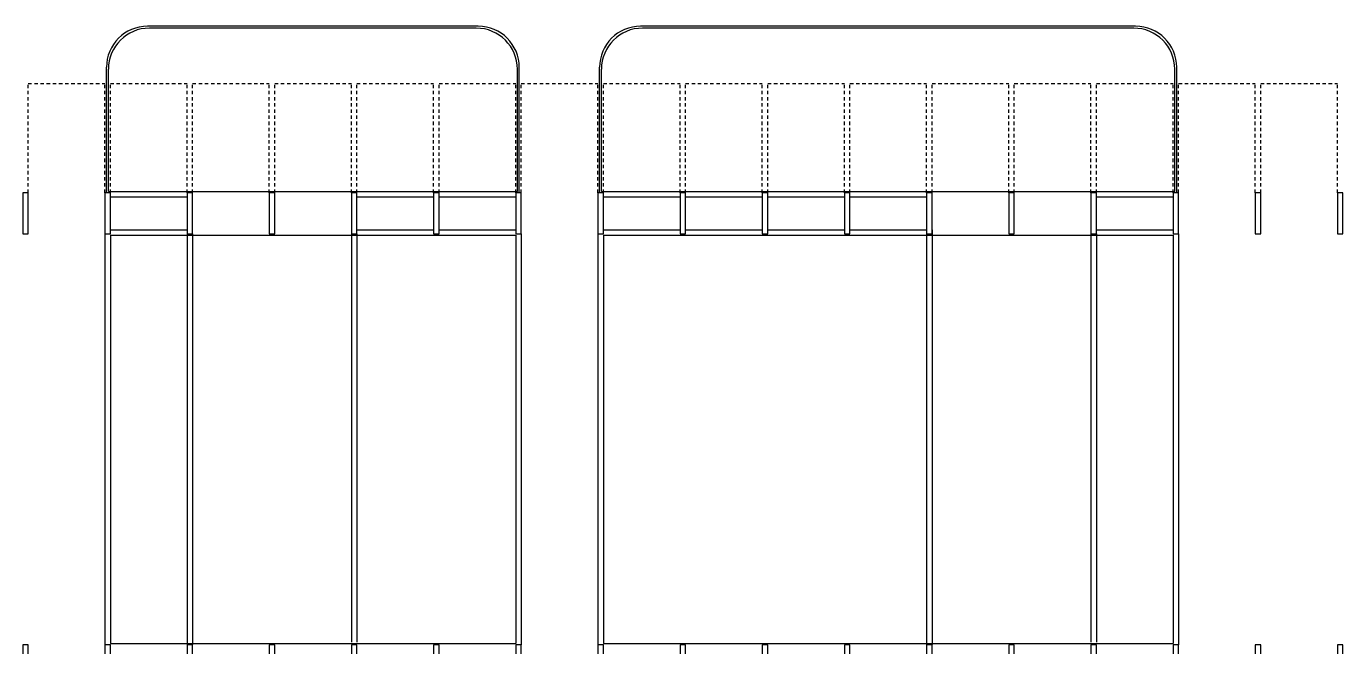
# Model space of a CAD drawing. Header units: millimetres. Extents: x 2641 to 2879, y 1208 to 1302.
# Drawn here: x 2774.06 to 2821.98, y 1250.32 to 1273 of the extents above; entities that cross this region are included whole.
import ezdxf

# ---------------------------------------------------------------- set-up
doc = ezdxf.new("R2010")
doc.units = ezdxf.units.MM
doc.linetypes.add('HIDDEN2', pattern=[0.1875, 0.125, -0.0625])
for name, color, linetype in [('ESTR', 3, 'Continuous'), ('PISO', 1, 'Continuous'), ('PROJ', 1, 'HIDDEN2')]:
    doc.layers.add(name, color=color, linetype=linetype)

# ---------------------------------------------------------------- blocks, each defined once
blk = doc.blocks.new('PILAR-SLS')
for points in [[(0.003, -27.987), (0.203, -27.987), (0.203, -26.487), (0.003, -26.487)], [(0.003, -44.497), (0.203, -44.497), (0.203, -42.997), (0.003, -42.997)]]:
    blk.add_lwpolyline(points, close=True)

msp = doc.modelspace()

# ---------------------------------------------------------------- linework, layer by layer
at = {"layer": 'PISO'}
for p, q in [((2790.562, 1272.995), (2778.492, 1272.995)), ((2790.492, 1272.925), (2778.562, 1272.925)), ((2814.562, 1272.995), (2796.492, 1272.995)), ((2814.492, 1272.925), (2796.562, 1272.925)), ((2776.992, 1266.944), (2776.992, 1271.495)), ((2777.062, 1266.959), (2777.062, 1271.425)), ((2791.992, 1266.959), (2791.992, 1271.425)), ((2792.062, 1266.944), (2792.062, 1271.495)), ((2794.992, 1266.944), (2794.992, 1271.495)), ((2795.062, 1266.959), (2795.062, 1271.425)), ((2815.992, 1266.959), (2815.992, 1271.425)), ((2816.062, 1266.944), (2816.062, 1271.495)), ((2777.062, 1266.959), (2791.992, 1266.959)), ((2780.133, 1266.909), (2780.133, 1266.959)), ((2785.933, 1266.909), (2785.933, 1266.959)), ((2795.062, 1266.959), (2815.992, 1266.959)), ((2807.133, 1266.909), (2807.133, 1266.959)), ((2812.933, 1266.909), (2812.933, 1266.959)), ((2777.133, 1266.759), (2779.933, 1266.759)), ((2786.133, 1266.759), (2788.933, 1266.759)), ((2789.133, 1266.759), (2791.933, 1266.759)), ((2795.133, 1266.759), (2797.933, 1266.759)), ((2798.133, 1266.759), (2800.933, 1266.759)), ((2801.133, 1266.759), (2803.933, 1266.759)), ((2804.133, 1266.759), (2806.933, 1266.759)), ((2813.133, 1266.759), (2815.933, 1266.759)), ((2777.133, 1265.559), (2779.933, 1265.559)), ((2786.133, 1265.559), (2788.933, 1265.559)), ((2789.133, 1265.559), (2791.933, 1265.559)), ((2795.133, 1265.559), (2797.933, 1265.559)), ((2798.133, 1265.559), (2800.933, 1265.559)), ((2801.133, 1265.559), (2803.933, 1265.559)), ((2804.133, 1265.559), (2806.933, 1265.559)), ((2806.933, 1265.561), (2806.933, 1250.409)), ((2807.133, 1265.561), (2807.133, 1250.409)), ((2813.133, 1265.559), (2815.933, 1265.559)), ((2776.933, 1265.409), (2776.933, 1250.399)), ((2777.133, 1265.359), (2777.133, 1250.449)), ((2777.133, 1265.359), (2791.933, 1265.359)), ((2779.933, 1265.411), (2779.933, 1250.409)), ((2780.133, 1265.411), (2780.133, 1250.409)), ((2780.133, 1265.359), (2780.133, 1265.359)), ((2785.933, 1265.409), (2785.933, 1250.491)), ((2786.133, 1265.409), (2786.133, 1250.491)), ((2791.933, 1265.359), (2791.933, 1250.449)), ((2792.133, 1265.409), (2792.133, 1250.399)), ((2794.933, 1265.409), (2794.933, 1250.399)), ((2795.133, 1265.359), (2815.933, 1265.359)), ((2795.133, 1265.359), (2795.133, 1250.449)), ((2812.933, 1265.411), (2812.933, 1250.491)), ((2813.133, 1265.411), (2813.133, 1250.491)), ((2815.933, 1265.359), (2815.933, 1250.449)), ((2816.133, 1265.409), (2816.133, 1250.399)), ((2777.133, 1250.449), (2791.933, 1250.449)), ((2795.133, 1250.449), (2815.933, 1250.449))]:
    msp.add_line(p, q, dxfattribs=at)
for centre, start_param, end_param in [((2778.492, 1271.495), -0.785398, 0.785398), ((2778.562, 1271.425), -0.785398, 0.785398), ((2790.492, 1271.425), -2.356194, -0.785398), ((2790.562, 1271.495), -2.356194, -0.785398), ((2796.492, 1271.495), -0.785398, 0.785398), ((2796.562, 1271.425), -0.785398, 0.785398), ((2814.492, 1271.425), -2.356194, -0.785398), ((2814.562, 1271.495), -2.356194, -0.785398)]:
    msp.add_ellipse(centre, major_axis=(-1.061, 1.061), ratio=1, start_param=start_param, end_param=end_param, dxfattribs=at)
at = {"layer": 'PROJ'}
for p, q in [((2774.133, 1266.909), (2774.133, 1270.909)), ((2774.133, 1270.909), (2776.933, 1270.909)), ((2776.933, 1266.909), (2776.933, 1270.909)), ((2777.133, 1266.909), (2777.133, 1270.909)), ((2777.133, 1270.909), (2779.933, 1270.909)), ((2779.933, 1266.909), (2779.933, 1270.909)), ((2780.133, 1266.909), (2780.133, 1270.909)), ((2780.133, 1270.909), (2782.933, 1270.909)), ((2782.933, 1266.909), (2782.933, 1270.909)), ((2783.133, 1266.909), (2783.133, 1270.909)), ((2783.133, 1270.909), (2785.933, 1270.909)), ((2785.933, 1266.909), (2785.933, 1270.909)), ((2786.133, 1266.909), (2786.133, 1270.909)), ((2786.133, 1270.909), (2788.933, 1270.909)), ((2788.933, 1266.909), (2788.933, 1270.909)), ((2789.133, 1266.909), (2789.133, 1270.909)), ((2789.133, 1270.909), (2791.933, 1270.909)), ((2791.933, 1266.909), (2791.933, 1270.909)), ((2792.133, 1266.909), (2792.133, 1270.909)), ((2792.133, 1270.909), (2794.933, 1270.909)), ((2794.933, 1266.909), (2794.933, 1270.909)), ((2795.133, 1266.909), (2795.133, 1270.909)), ((2795.133, 1270.909), (2797.933, 1270.909)), ((2797.933, 1266.909), (2797.933, 1270.909)), ((2798.133, 1266.909), (2798.133, 1270.909)), ((2798.133, 1270.909), (2800.933, 1270.909)), ((2800.933, 1266.909), (2800.933, 1270.909)), ((2801.133, 1266.909), (2801.133, 1270.909)), ((2801.133, 1270.909), (2803.933, 1270.909)), ((2803.933, 1266.909), (2803.933, 1270.909)), ((2804.133, 1266.909), (2804.133, 1270.909)), ((2804.133, 1270.909), (2806.933, 1270.909)), ((2806.933, 1266.909), (2806.933, 1270.909)), ((2807.133, 1266.909), (2807.133, 1270.909)), ((2807.133, 1270.909), (2809.933, 1270.909)), ((2809.933, 1266.909), (2809.933, 1270.909)), ((2810.133, 1266.909), (2810.133, 1270.909)), ((2810.133, 1270.909), (2812.933, 1270.909)), ((2812.933, 1266.909), (2812.933, 1270.909)), ((2813.133, 1266.909), (2813.133, 1270.909)), ((2813.133, 1270.909), (2815.933, 1270.909)), ((2815.933, 1266.909), (2815.933, 1270.909)), ((2816.133, 1266.909), (2816.133, 1270.909)), ((2816.133, 1270.909), (2818.933, 1270.909)), ((2818.933, 1266.909), (2818.933, 1270.909)), ((2819.133, 1266.909), (2819.133, 1270.909)), ((2819.133, 1270.909), (2821.933, 1270.909)), ((2821.933, 1266.909), (2821.933, 1270.909))]:
    msp.add_line(p, q, dxfattribs=at)

# ---------------------------------------------------------------- block references
at = {"layer": 'ESTR'}
for p in [(2773.93, 1293.396), (2776.93, 1293.396), (2779.93, 1293.396), (2782.93, 1293.396), (2785.93, 1293.396), (2788.93, 1293.396), (2791.93, 1293.396), (2794.93, 1293.396), (2797.93, 1293.396), (2797.93, 1293.396), (2800.93, 1293.396), (2803.93, 1293.396), (2806.93, 1293.396), (2809.93, 1293.396), (2812.93, 1293.396), (2815.93, 1293.396), (2818.93, 1293.396), (2821.93, 1293.396)]:
    msp.add_blockref('PILAR-SLS', p, dxfattribs=at)

doc.saveas('drawing.dxf')
